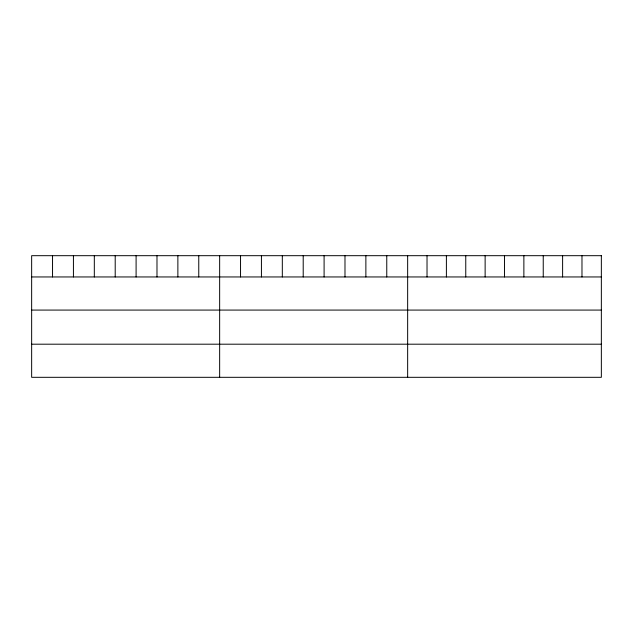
<?xml version="1.0" encoding="UTF-8"?>
<svg xmlns="http://www.w3.org/2000/svg" width="633" height="633" viewBox="0 0 633 633"><rect width="100%" height="100%" fill="white"/><g stroke="black" fill="none" stroke-linecap="round" stroke-linejoin="round"><path stroke-width="0.95" d="M31.65 276.953L601.35 276.953M31.65 310.075L601.35 310.075M31.65 344.194L601.35 344.194M581.98 255.685L581.98 276.953M562.61 255.685L562.61 276.953M543.241 255.685L543.241 276.953M523.871 255.685L523.871 276.953M504.501 255.685L504.501 276.953M485.131 255.685L485.131 276.953M465.761 255.685L465.761 276.953M446.392 255.685L446.392 276.953M427.022 255.685L427.022 276.953M407.652 255.685L407.652 377.315M386.763 255.685L386.763 276.953M365.874 255.685L365.874 276.953M344.985 255.685L344.985 276.953M324.096 255.685L324.096 276.953M303.207 255.685L303.207 276.953M282.318 255.685L282.318 276.953M261.429 255.685L261.429 276.953M240.54 255.685L240.54 276.953M219.651 255.685L219.651 377.315M198.762 255.685L198.762 276.953M177.873 255.685L177.873 276.953M156.984 255.685L156.984 276.953M136.095 255.685L136.095 276.953M115.206 255.685L115.206 276.953M94.317 255.685L94.317 276.953M73.428 255.685L73.428 276.953M52.539 255.685L52.539 276.953M601.35 255.685L31.65 255.685L31.65 377.315L601.35 377.315L601.35 255.685"/></g></svg>
